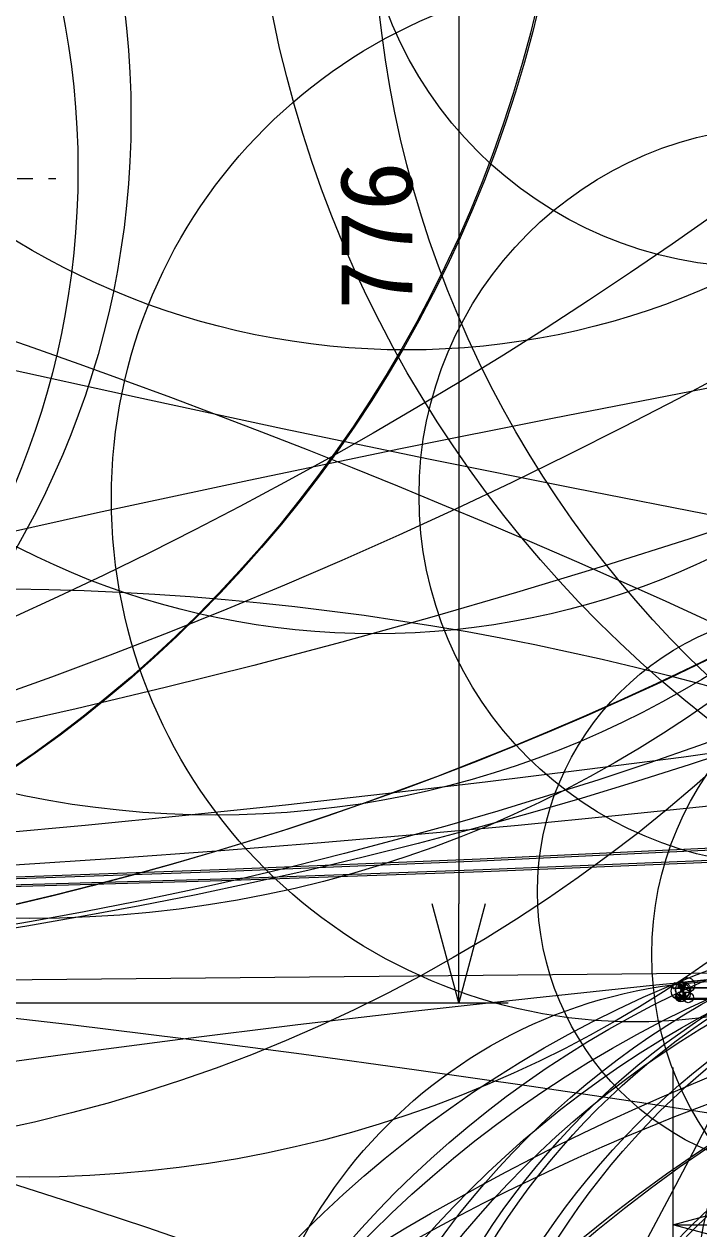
# Model space of a CAD drawing. Units: millimetres, scale not verified. Extents: x -5004 to 4303, y -2494 to 8632.
# Drawn here: x 16.21 to 33.24, y -10.72 to 19.71 of the extents above; entities that cross this region are included whole.
import ezdxf
from ezdxf.enums import TextEntityAlignment as Align

# ---------------------------------------------------------------- set-up
doc = ezdxf.new("R2010")
doc.units = ezdxf.units.MM
doc.header["$LTSCALE"] = 0.125
doc.linetypes.add('USER1', pattern=[28.575, 19.05, -3.175, 3.175, -3.175])
for name, color, linetype, lineweight in [('0-0_0', 7, 'Continuous', 18), ('0-5_SUNPO', 7, 'Continuous', 18), ('0-6_GAIKEI', 1, 'Continuous', 18)]:
    doc.layers.add(name, color=color, linetype=linetype, lineweight=lineweight)
doc.styles.add('ＭＳ ゴシック', font='')
doc.styles.get('ＭＳ ゴシック').set_extended_font_data('MS Gothic')

# ---------------------------------------------------------------- blocks, each defined once
blk = doc.blocks.new('_Open30')
at = {"layer": '0-0_0'}
blk.add_line((0, 0), (-1, 0), dxfattribs=at)
blk.add_lwpolyline([(-1, 0.26795), (0, 0), (-1, -0.26795)], dxfattribs=at)
blk = doc.blocks.new('D2')
at = {"layer": '0-5_SUNPO'}
for p, q in [((220.6773, 218.7562), (220.6773, 184.9853)), ((193.7025, 182.4853), (221.9273, 182.4853))]:
    blk.add_line(p, q, dxfattribs=at)
at = {"layer": '0-5_SUNPO', "xscale": 2.5, "yscale": 2.5, "rotation": 270}
blk.add_blockref('_Open30', (220.6773, 182.4853), dxfattribs=at)
at = {"layer": '0-5_SUNPO', "style": 'ＭＳ ゴシック'}
blk.add_text('776', height=1.833, rotation=90, dxfattribs=at).set_placement((220.0523, 199.9957), align=Align.BOTTOM_LEFT)
blk = doc.blocks.new('D4')
at = {"layer": '0-5_SUNPO'}
for p, q in [((245.4267, 181.0905), (245.4267, 175.6315)), ((226.077, 180.8582), (226.077, 175.6315)), ((228.577, 176.8815), (242.9267, 176.8815))]:
    blk.add_line(p, q, dxfattribs=at)
at = {"layer": '0-5_SUNPO', "xscale": 2.5, "yscale": 2.5, "rotation": 180}
blk.add_blockref('_Open30', (226.077, 176.8815), dxfattribs=at)
at = {"layer": '0-5_SUNPO', "xscale": 2.5, "yscale": 2.5}
blk.add_blockref('_Open30', (245.4267, 176.8815), dxfattribs=at)
at = {"layer": '0-5_SUNPO', "style": 'ＭＳ ゴシック'}
blk.add_text('387', height=1.833, dxfattribs=at).set_placement((233.8768, 177.5065), align=Align.BOTTOM_LEFT)

msp = doc.modelspace()

# ---------------------------------------------------------------- linework, layer by layer
at = {"layer": '0-6_GAIKEI', "color": 9, "linetype": 'USER1'}
msp.add_line((-47.4637, 15.812), (17.0096, 15.812), dxfattribs=at)
at = {"layer": '0-6_GAIKEI', "color": 7}
for p, q in [((32.5839, -4.5516), (32.5794, -4.6385)), ((32.6287, -4.5044), (32.8023, -4.4864)), ((32.8023, -4.4864), (34.2234, -4.3391)), ((32.6538, -4.6502), (32.6665, -4.8929)), ((44.3547, -4.9261), (32.7014, -4.9261))]:
    msp.add_line(p, q, dxfattribs=at)
at = {"layer": '0-6_GAIKEI'}
for p, q in [((32.7575, -4.5336), (32.5839, -4.5516)), ((32.7524, -4.6346), (32.7575, -4.5336)), ((32.7726, -4.6488), (32.5997, -4.6509)), ((32.6025, -4.6358), (32.5998, -4.6359)), ((34.2164, -4.6167), (32.7524, -4.6341)), ((34.2166, -4.6316), (32.7726, -4.6488)), ((32.8265, -4.6482), (32.8393, -4.8929)), ((32.6665, -4.8929), (32.8394, -4.8929)), ((32.8393, -4.8929), (34.2164, -4.8929))]:
    msp.add_line(p, q, dxfattribs=at)
at = {"layer": '0-6_GAIKEI', "color": 7}
for points in [[(32.5998, -4.6359), (32.5973, -4.6359), (32.5959, -4.6359), (32.5945, -4.6359), (32.5932, -4.6359), (32.592, -4.636), (32.591, -4.636), (32.5901, -4.636), (32.5892, -4.636), (32.5884, -4.636), (32.5875, -4.636), (32.5869, -4.636), (32.5863, -4.636), (32.5858, -4.636), (32.5852, -4.636), (32.5847, -4.636), (32.5843, -4.6361), (32.5838, -4.6361), (32.5834, -4.6361), (32.583, -4.6361), (32.5827, -4.6361), (32.5823, -4.6361), (32.582, -4.6361), (32.5817, -4.6361), (32.5814, -4.6361), (32.5812, -4.6361), (32.5809, -4.6361), (32.5807, -4.6361), (32.5805, -4.6361), (32.5803, -4.6361), (32.5802, -4.6361), (32.58, -4.6361), (32.5799, -4.6361), (32.5798, -4.6361), (32.5797, -4.6361), (32.5796, -4.6361), (32.5796, -4.6361), (32.5795, -4.6361), (32.5795, -4.6361), (32.5795, -4.6361)], [(32.5795, -4.6361), (32.5795, -4.6361), (32.5795, -4.6361)]]:
    msp.add_lwpolyline(points, dxfattribs=at)
at = {"layer": '0-6_GAIKEI'}
msp.add_lwpolyline([(32.7524, -4.6341), (32.7472, -4.6341), (32.7421, -4.6342), (32.7371, -4.6342), (32.7322, -4.6343), (32.7275, -4.6343), (32.7229, -4.6344), (32.7185, -4.6345), (32.7141, -4.6345), (32.7099, -4.6346), (32.705, -4.6346), (32.7003, -4.6347), (32.6957, -4.6347), (32.6912, -4.6348), (32.6869, -4.6348), (32.6827, -4.6349), (32.6786, -4.6349), (32.6747, -4.635), (32.6708, -4.635), (32.6672, -4.6351), (32.6636, -4.6351), (32.6601, -4.6351), (32.6562, -4.6352), (32.6524, -4.6352), (32.6488, -4.6353), (32.6454, -4.6353), (32.642, -4.6354), (32.6387, -4.6354), (32.6356, -4.6354), (32.6326, -4.6355), (32.6298, -4.6355), (32.6262, -4.6356), (32.6228, -4.6356), (32.6197, -4.6356), (32.6165, -4.6357), (32.6134, -4.6357), (32.6106, -4.6357), (32.6079, -4.6358), (32.6054, -4.6358), (32.6025, -4.6358)], dxfattribs=at)
for centre, radius in [((-15.2455, 4313.4804), 4318.032), ((-15.2438, 4312.7956), 4317.3471), ((-2479.6363, 30.6114), 2524.4925), ((-18.5714, 1024.8401), 1027.2932), ((-11.9186, 1024.8643), 1027.3175), ((148.1166, 600.3271), 603.8701), ((-524.2076, 7.7909), 569.0622), ((-24.4689, 183.6196), 185.9608), ((-158.3857, 90.7572), 215.758), ((-158.3857, 75.2572), 215.758), ((-27.6057, 124.8148), 129.4489), ((-170.9658, 28.7181), 215.8219), ((126.6811, 117.1792), 118.0081), ((-2.8189, 111.3183), 115.9524), ((-2.788, 103.7418), 108.3906), ((-27.6892, 101.2439), 105.8927), ((103.936, 94.4287), 85.8388), ((-158.3885, -43.6342), 215.761), ((-2.6487, 78.0101), 82.6437), ((-2.6549, 77.7337), 82.3823), ((-28.126, 46.3992), 51.0316), ((226.3146, -186.781), 260.0413), ((7.6995, 29.8382), 38.8529), ((-2.1587, 27.574), 32.2201), ((-2.1468, 27.5173), 32.1485), ((16.3398, 26.828), 29.7057), ((7.6991, 17.2857), 38.8533), ((52.0329, 25.9115), 30.1446), ((7.6995, 14.3382), 38.8529), ((2.5558, 7.7152), 42.2989), ((16.3397, 20.2961), 29.7058), ((52.2084, 22.9491), 27.1916), ((25.8655, 30.4718), 18.9906), ((21.0305, 23.421), 23.6894), ((25.0647, 23.9921), 19.6807), ((-0.9433, -3.6484), 46.3177), ((16.3398, 11.328), 29.7057), ((-2.9925, 17.366), 21.9006), ((-2.9449, 16.028), 20.5151), ((9.5306, -3.0646), 38.098), ((34.7293, 23.5763), 10.0072), ((13.9864, -1.2294), 31.1932), ((116.148, -74.6985), 102.8817), ((-50.5042, -178.4828), 201.4169), ((152.2115, -605.9494), 627.691), ((31.6347, 7.73), 13.22), ((35.5162, 7.8024), 9.3384), ((15.0298, -64.3584), 69.8149), ((36.2949, -2.1994), 7.1279), ((40.1797, -3.788), 8.1292), ((80.5564, -476.3857), 474.2678), ((-39.0162, -467.8986), 465.7198), ((-31.9174, -161.9613), 159.6774), ((53.807, -39.4524), 36.94), ((53.521, -38.4318), 35.89), ((52.4355, -30.0331), 27.4215), ((52.5908, -58.5343), 54.4254), ((34.1548, -16.855), 12.4004), ((32.8392, -4.6723), 0.1895), ((32.7777, -4.5922), 0.0568), ((32.8165, -4.5674), 0.0822), ((32.9453, -4.561), 0.1898), ((32.8248, -4.5408), 0.0676), ((32.8162, -4.5384), 0.0587), ((32.8097, -4.5368), 0.052), ((32.807, -4.5357), 0.0491), ((32.7742, -4.6242), 0.0246), ((32.8874, -4.7941), 0.1327), ((32.814, -4.6275), 0.0569), ((32.7779, -4.6326), 0.0205), ((32.7777, -4.6325), 0.0203), ((32.7723, -4.634), 0.0147), ((32.7719, -4.634), 0.0143), ((32.8786, -4.8687), 0.0575), ((32.9707, -4.8728), 0.1329), ((32.8864, -4.8877), 0.0473), ((32.8804, -4.8894), 0.041), ((32.8766, -4.8903), 0.0372), ((32.874, -4.8914), 0.0344)]:
    msp.add_circle(centre, radius, dxfattribs=at)
at = {"layer": '0-6_GAIKEI', "color": 7}
for centre, radius in [((-18.5714, 1024.8348), 1027.2407), ((-11.9187, 1024.856), 1027.2618), ((-20.7099, 398.5802), 400.9282), ((-9.7794, 398.5304), 400.8783), ((56.3638, -62.4295), 60.0554), ((43.7603, -31.2944), 28.9849), ((45.4978, -31.3182), 29.0087), ((43.7848, -28.0097), 25.7477), ((45.4823, -27.7318), 25.4698), ((45.4873, -25.8309), 23.5689), ((43.7873, -23.3342), 21.0725), ((43.7382, -21.1902), 18.928), ((43.6947, -20.7349), 18.4253), ((45.5573, -21.8856), 19.5759), ((45.5278, -21.0515), 18.7894), ((43.6415, -12.76), 10.4973), ((52.705, -30.2122), 27.631), ((32.7685, -4.7107), 0.2274), ((32.7122, -4.8613), 0.0666), ((32.7867, -4.8562), 0.1268), ((32.7455, -4.8717), 0.0828), ((32.7032, -4.8896), 0.0371), ((32.7015, -4.8917), 0.0344), ((32.6924, -4.9107), 0.0134)]:
    msp.add_circle(centre, radius, dxfattribs=at)
for centre, radius, start, end in [((32.6339, -4.5542), 0.05, 95.92001, 177.00036), ((32.5995, -4.6359), 0.015, 180.68116, 270.68095), ((32.7014, -4.8911), 0.035, 183.00001, 270)]:
    msp.add_arc(centre, radius, start, end, dxfattribs=at)

# ---------------------------------------------------------------- block references
at = {"layer": '0-5_SUNPO'}
for name in ['D2', 'D4']:
    msp.add_blockref(name, (-193.4976, -187.4967), dxfattribs=at)

doc.saveas('drawing.dxf')
